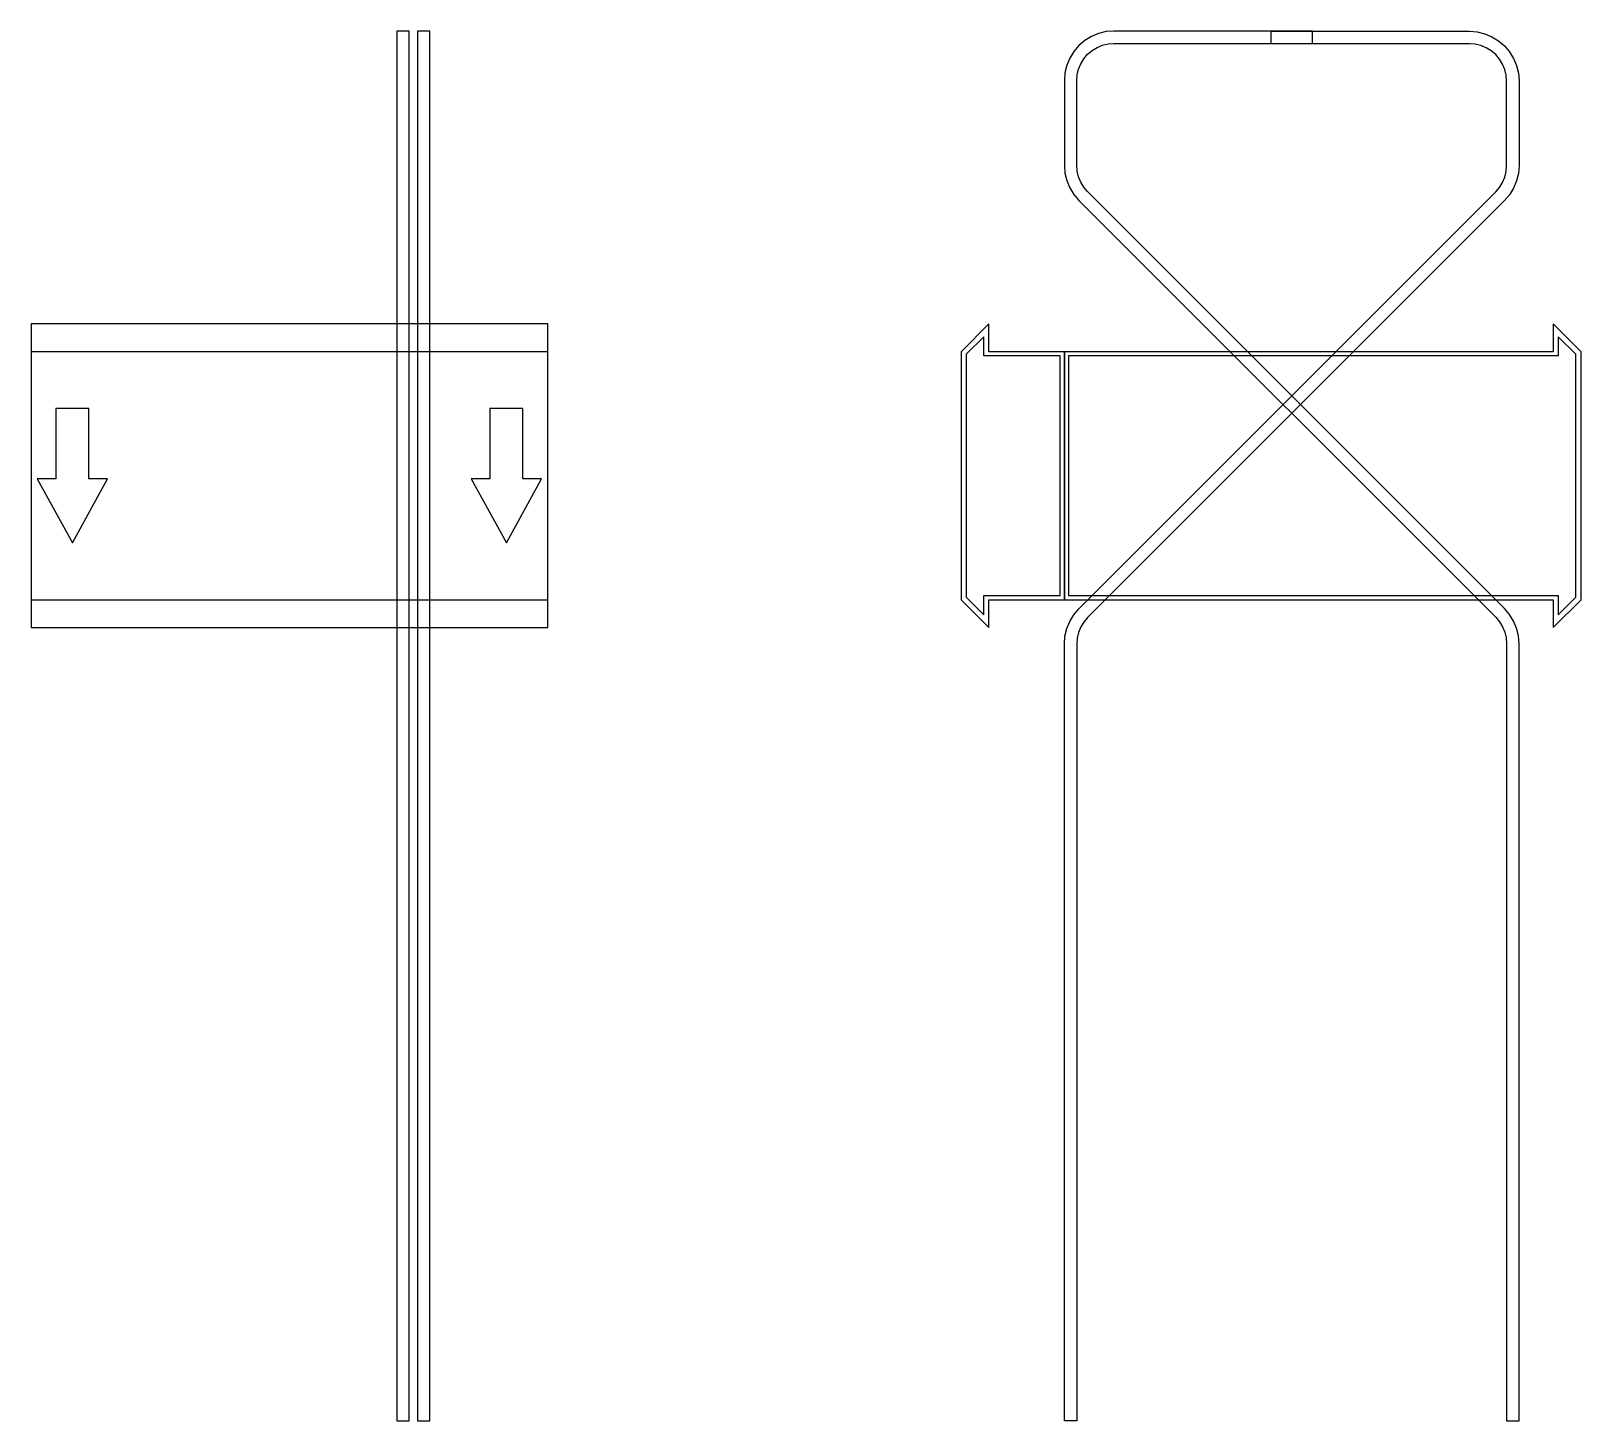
# Model space of a CAD drawing. Extents: x 0 to 750, y -457 to 215.
import ezdxf

# ---------------------------------------------------------------- set-up
doc = ezdxf.new("R2010")
doc.units = 0
doc.layers.add('Halfen', color=7, linetype='CONTINUOUS')

msp = doc.modelspace()

# ---------------------------------------------------------------- linework, layer by layer
at = {"layer": 'Halfen', "color": 7}
for points in [[(183, -457.177), (183, 215.147), (177, 215.147), (177, -457.177)], [(193, -457.177), (193, 215.147), (187, 215.147), (187, -457.177)], [(720, -457.177), (720, -81.213), (719.705, -77.459), (718.825, -73.797), (717.384, -70.317), (715.416, -67.106), (712.971, -64.243), (511.272, 137.456), (509.438, 139.604), (507.962, 142.012), (506.881, 144.621), (506.222, 147.368), (506, 150.184), (506, 191.147), (506.222, 193.963), (506.881, 196.71), (507.962, 199.319), (509.438, 201.728), (511.272, 203.875), (513.42, 205.71), (515.828, 207.186), (518.438, 208.266), (521.184, 208.926), (524, 209.147), (620, 209.147), (620, 215.147), (524, 215.147), (520.246, 214.852), (516.584, 213.973), (513.104, 212.532), (509.893, 210.564), (507.029, 208.118), (504.584, 205.254), (502.616, 202.043), (501.175, 198.564), (500.295, 194.902), (500, 191.147), (500, 150.184), (500.295, 146.429), (501.175, 142.767), (502.616, 139.288), (504.584, 136.077), (507.029, 133.213), (708.728, -68.485), (710.562, -70.633), (712.038, -73.041), (713.119, -75.651), (713.778, -78.397), (714, -81.213), (714, -457.177)], [(500, -457.324), (500, -81.361), (500.295, -77.606), (501.175, -73.944), (502.616, -70.465), (504.584, -67.254), (507.029, -64.39), (708.728, 137.308), (710.562, 139.456), (712.038, 141.865), (713.119, 144.474), (713.778, 147.221), (714, 150.036), (714, 191), (713.778, 193.816), (713.119, 196.562), (712.038, 199.172), (710.562, 201.58), (708.728, 203.728), (706.58, 205.562), (704.172, 207.038), (701.562, 208.119), (698.816, 208.778), (696, 209), (600, 209), (600, 215), (696, 215), (699.754, 214.705), (703.416, 213.825), (706.896, 212.384), (710.107, 210.416), (712.971, 207.971), (715.416, 205.107), (717.384, 201.896), (718.825, 198.416), (719.705, 194.754), (720, 191), (720, 150.036), (719.705, 146.282), (718.825, 142.62), (717.384, 139.141), (715.416, 135.929), (712.971, 133.066), (511.272, -68.633), (509.438, -70.78), (507.962, -73.189), (506.881, -75.798), (506.222, -78.545), (506, -81.361), (506, -457.324)], [(0, -73.5), (250, -73.5), (250, 73.5), (0, 73.5)], [(500, -60), (500, 60), (463.5, 60), (463.5, 73.5), (450, 60), (450, -60), (463.5, -73.5), (463.5, -60)], [(750, -60), (750, 60), (736.5, 73.5), (736.5, 60), (500, 60), (500, -60), (736.5, -60), (736.5, -73.5)], [(0, -60), (250, -60), (250, 60), (0, 60)], [(498, -58), (498, 58), (461, 58), (461, 67.25), (452.5, 58.75), (452.5, -58.75), (461, -67.25), (461, -58)], [(747.5, -58.75), (747.5, 58.75), (739, 67.25), (739, 58), (502, 58), (502, -58), (739, -58), (739, -67.25)], [(20, -32.5), (37, -1.5), (28, -1.5), (28, 32.5), (12, 32.5), (12, -1.5), (3, -1.5)], [(230, -32.5), (247, -1.5), (238, -1.5), (238, 32.5), (222, 32.5), (222, -1.5), (213, -1.5)]]:
    msp.add_lwpolyline(points, close=True, dxfattribs=at)

doc.saveas('drawing.dxf')
